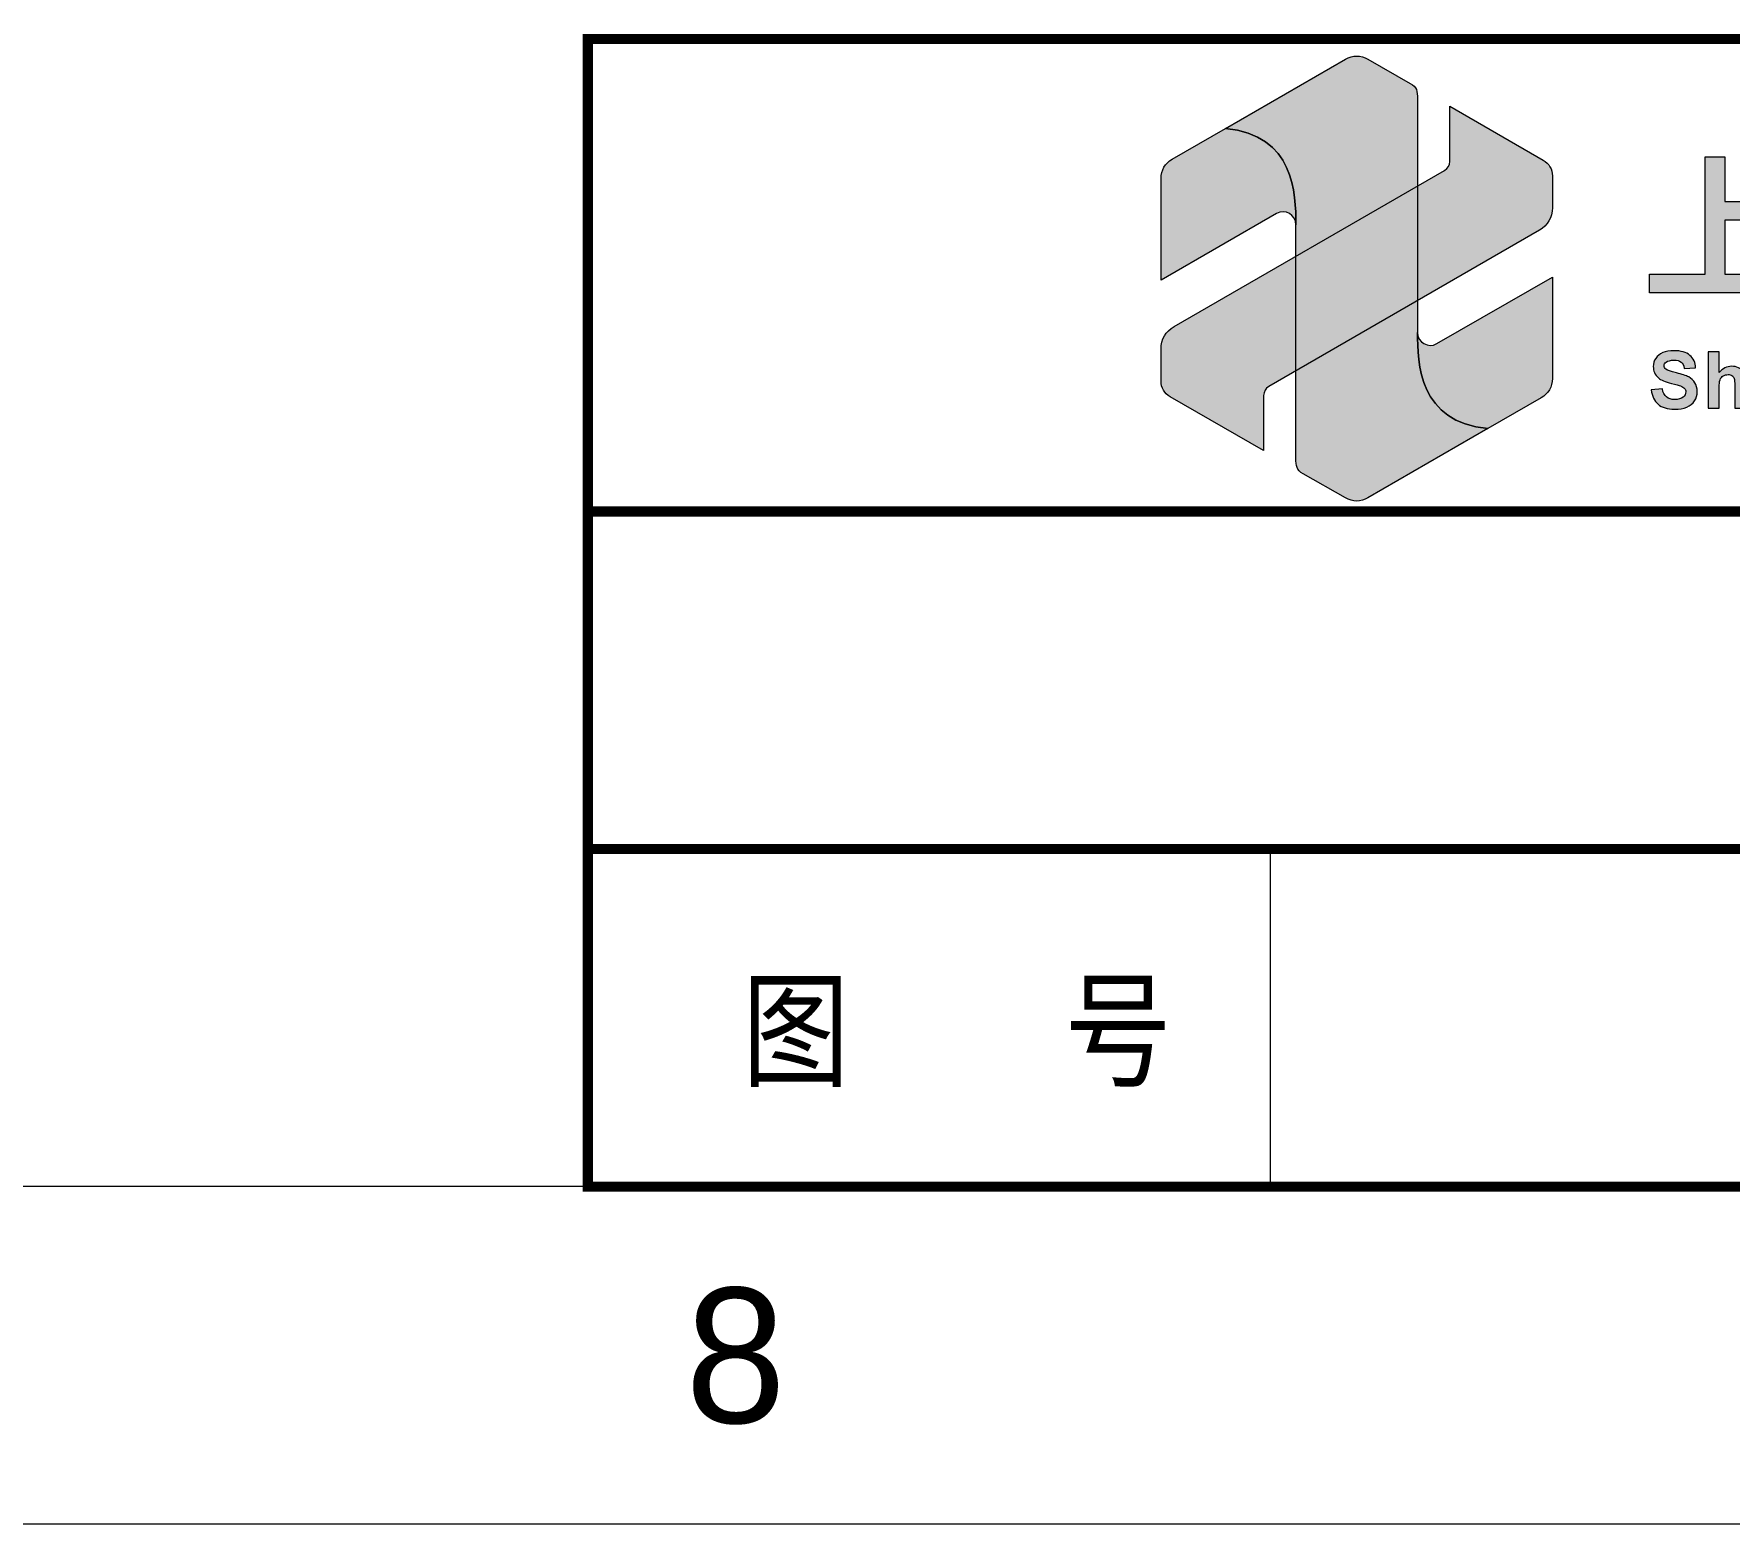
# Model space of a CAD drawing. Extents: x 148 to 221443, y -36682 to 6758.
# Drawn here: x 125197 to 126201, y -12439 to -11556 of the extents above; entities that cross this region are included whole.
import ezdxf
from ezdxf.enums import TextEntityAlignment as Align

# ---------------------------------------------------------------- set-up
doc = ezdxf.new("R2010")
doc.units = 0
doc.header["$LTSCALE"] = 10
doc.header["$MEASUREMENT"] = 0
doc.layers.add('2（细实线）', color=3, linetype='Continuous', lineweight=20)
doc.layers.add('图框层', color=7, linetype='Continuous', lineweight=15)
doc.layers.add('图层 1', color=7, linetype='Continuous')
doc.styles.add('HZ', font='ROMS.SHX', dxfattribs={"width": 0.75, "bigfont": 'GBCBIG.SHX'})
doc.styles.add('tkhz2', font='')
doc.styles.get('tkhz2').set_extended_font_data('SimSun')

# ---------------------------------------------------------------- blocks, each defined once
blk = doc.blocks.new('block 3')
at = {"layer": '图层 1', "true_color": 0x0f208a}
h = blk.add_hatch(color=166, dxfattribs=at)
edge = h.paths.add_edge_path()
edge.add_spline(control_points=[(73.493, -141.42), (73.493, -141.42), (69.748, -143.582), (69.748, -143.582), (71.899, -143.781), (71.944, -145.62), (71.944, -146.584), (71.944, -146.584), (71.944, -153.861), (71.944, -153.861), (71.944, -154.116), (71.964, -154.233), (72.171, -154.351), (72.171, -154.351), (73.493, -155.106), (73.493, -155.106), (73.714, -155.233), (73.967, -155.234), (74.187, -155.106), (74.187, -155.106), (77.933, -152.944), (77.933, -152.944), (75.782, -152.745), (75.736, -150.907), (75.736, -149.942), (75.736, -149.942), (75.736, -142.665), (75.736, -142.665), (75.736, -142.41), (75.716, -142.293), (75.509, -142.175), (75.509, -142.175), (74.187, -141.42), (74.187, -141.42), (73.966, -141.294), (73.714, -141.293), (73.493, -141.42)], knot_values=[0, 0, 0, 0, 1, 1, 1, 2, 2, 2, 3, 3, 3, 4, 4, 4, 5, 5, 5, 6, 6, 6, 7, 7, 7, 8, 8, 8, 9, 9, 9, 10, 10, 10, 11, 11, 11, 12, 12, 12, 12], degree=3, periodic=0)
at = {"layer": '图层 1', "true_color": 0x4cab26}
h = blk.add_hatch(color=74, dxfattribs=at)
edge = h.paths.add_edge_path()
edge.add_spline(control_points=[(79.94, -146.057), (79.94, -146.057), (79.94, -145.06), (79.94, -145.06), (79.94, -144.852), (79.837, -144.673), (79.657, -144.569), (79.657, -144.569), (76.747, -142.889), (76.747, -142.889), (76.747, -142.889), (76.741, -144.609), (76.741, -144.609), (76.74, -144.727), (76.681, -144.828), (76.579, -144.888), (76.579, -144.888), (68.145, -149.76), (68.145, -149.76), (67.888, -149.908), (67.74, -150.163), (67.74, -150.46), (67.74, -150.46), (67.74, -151.457), (67.74, -151.457), (67.74, -151.665), (67.843, -151.844), (68.024, -151.948), (68.024, -151.948), (70.933, -153.628), (70.933, -153.628), (70.933, -153.628), (70.94, -151.91), (70.94, -151.91), (70.94, -151.792), (70.999, -151.69), (71.101, -151.631), (71.101, -151.631), (79.535, -146.758), (79.535, -146.758), (79.793, -146.609), (79.94, -146.354), (79.94, -146.057)], knot_values=[0, 0, 0, 0, 1, 1, 1, 2, 2, 2, 3, 3, 3, 4, 4, 4, 5, 5, 5, 6, 6, 6, 7, 7, 7, 8, 8, 8, 9, 9, 9, 10, 10, 10, 11, 11, 11, 12, 12, 12, 13, 13, 13, 14, 14, 14, 14], degree=3, periodic=0)
at = {"layer": '图层 1', "lineweight": 0}
for points, knots in [([(73.493, -141.42), (73.493, -141.42), (69.748, -143.582), (69.748, -143.582), (71.899, -143.781), (71.944, -145.62), (71.944, -146.584), (71.944, -146.584), (71.944, -153.861), (71.944, -153.861), (71.944, -154.116), (71.964, -154.233), (72.171, -154.351), (72.171, -154.351), (73.493, -155.106), (73.493, -155.106), (73.714, -155.233), (73.967, -155.234), (74.187, -155.106), (74.187, -155.106), (77.933, -152.944), (77.933, -152.944), (75.782, -152.745), (75.736, -150.907), (75.736, -149.942), (75.736, -149.942), (75.736, -142.665), (75.736, -142.665), (75.736, -142.41), (75.716, -142.293), (75.509, -142.175), (75.509, -142.175), (74.187, -141.42), (74.187, -141.42), (73.966, -141.294), (73.714, -141.293), (73.493, -141.42)], [0, 0, 0, 0, 1, 1, 1, 2, 2, 2, 3, 3, 3, 4, 4, 4, 5, 5, 5, 6, 6, 6, 7, 7, 7, 8, 8, 8, 9, 9, 9, 10, 10, 10, 11, 11, 11, 12, 12, 12, 12]), ([(79.94, -146.057), (79.94, -146.057), (79.94, -145.06), (79.94, -145.06), (79.94, -144.852), (79.837, -144.673), (79.657, -144.569), (79.657, -144.569), (76.747, -142.889), (76.747, -142.889), (76.747, -142.889), (76.741, -144.609), (76.741, -144.609), (76.74, -144.727), (76.681, -144.828), (76.579, -144.888), (76.579, -144.888), (68.145, -149.76), (68.145, -149.76), (67.888, -149.908), (67.74, -150.163), (67.74, -150.46), (67.74, -150.46), (67.74, -151.457), (67.74, -151.457), (67.74, -151.665), (67.843, -151.844), (68.024, -151.948), (68.024, -151.948), (70.933, -153.628), (70.933, -153.628), (70.933, -153.628), (70.94, -151.91), (70.94, -151.91), (70.94, -151.792), (70.999, -151.69), (71.101, -151.631), (71.101, -151.631), (79.535, -146.758), (79.535, -146.758), (79.793, -146.609), (79.94, -146.354), (79.94, -146.057)], [0, 0, 0, 0, 1, 1, 1, 2, 2, 2, 3, 3, 3, 4, 4, 4, 5, 5, 5, 6, 6, 6, 7, 7, 7, 8, 8, 8, 9, 9, 9, 10, 10, 10, 11, 11, 11, 12, 12, 12, 13, 13, 13, 14, 14, 14, 14]), ([(69.748, -143.582), (69.748, -143.582), (68.087, -144.541), (68.087, -144.541), (67.867, -144.668), (67.741, -144.887), (67.741, -145.142), (67.741, -145.142), (67.741, -148.31), (67.741, -148.31), (67.741, -148.31), (71.337, -146.234), (71.337, -146.234), (71.608, -146.077), (71.944, -146.272), (71.944, -146.584), (71.944, -145.62), (71.899, -143.781), (69.748, -143.582)], [0, 0, 0, 0, 1, 1, 1, 2, 2, 2, 3, 3, 3, 4, 4, 4, 5, 5, 5, 6, 6, 6, 6]), ([(77.933, -152.944), (77.933, -152.944), (79.593, -151.985), (79.593, -151.985), (79.813, -151.858), (79.94, -151.639), (79.94, -151.384), (79.94, -151.384), (79.94, -148.216), (79.94, -148.216), (79.94, -148.216), (76.343, -150.293), (76.343, -150.293), (76.073, -150.449), (75.736, -150.254), (75.736, -149.942), (75.736, -150.907), (75.782, -152.745), (77.933, -152.944)], [0, 0, 0, 0, 1, 1, 1, 2, 2, 2, 3, 3, 3, 4, 4, 4, 5, 5, 5, 6, 6, 6, 6])]:
    blk.add_open_spline(points, degree=3, knots=knots, dxfattribs=at)
blk = doc.blocks.new('block 5')
at = {"layer": '图层 1', "true_color": 0x0f208a}
h = blk.add_hatch(color=166, dxfattribs=at)
h.dxf.hatch_style = 2
h.paths.add_polyline_path([(87.354, -148.123), (87.354, -148.705), (82.97, -148.705), (82.97, -148.123), (84.701, -148.123), (84.701, -144.471), (85.322, -144.471), (85.322, -145.863), (87.039, -145.863), (87.039, -146.445), (85.322, -146.445), (85.322, -148.123)])
at = {"layer": '图层 1', "lineweight": 0}
blk.add_lwpolyline([(87.354, -148.123), (87.354, -148.705), (82.97, -148.705), (82.97, -148.123), (84.701, -148.123), (84.701, -144.471), (85.322, -144.471), (85.322, -145.863), (87.039, -145.863), (87.039, -146.445), (85.322, -146.445), (85.322, -148.123), (87.354, -148.123)], dxfattribs=at)
blk = doc.blocks.new('block 6')
at = {"layer": '图层 1', "true_color": 0x0f208a}
h = blk.add_hatch(color=166, dxfattribs=at)
h.dxf.hatch_style = 2
edge = h.paths.add_edge_path()
edge.add_spline(control_points=[(83.022, -151.732), (83.022, -151.732), (83.369, -151.699), (83.369, -151.699), (83.389, -151.815), (83.432, -151.9), (83.496, -151.955), (83.559, -152.009), (83.645, -152.037), (83.754, -152.037), (83.868, -152.037), (83.955, -152.012), (84.013, -151.964), (84.071, -151.915), (84.1, -151.858), (84.1, -151.794), (84.1, -151.752), (84.088, -151.716), (84.063, -151.687), (84.039, -151.658), (83.996, -151.632), (83.935, -151.611), (83.893, -151.597), (83.798, -151.571), (83.65, -151.534), (83.459, -151.486), (83.325, -151.428), (83.248, -151.36), (83.14, -151.262), (83.086, -151.144), (83.086, -151.005), (83.086, -150.915), (83.111, -150.831), (83.162, -150.753), (83.213, -150.675), (83.287, -150.615), (83.383, -150.574), (83.478, -150.533), (83.594, -150.513), (83.729, -150.513), (83.951, -150.513), (84.117, -150.561), (84.229, -150.658), (84.341, -150.755), (84.4, -150.885), (84.405, -151.047), (84.405, -151.047), (84.049, -151.063), (84.049, -151.063), (84.034, -150.972), (84.001, -150.907), (83.951, -150.867), (83.901, -150.827), (83.826, -150.808), (83.726, -150.808), (83.622, -150.808), (83.541, -150.829), (83.483, -150.871), (83.445, -150.899), (83.426, -150.935), (83.426, -150.981), (83.426, -151.022), (83.444, -151.058), (83.479, -151.087), (83.524, -151.125), (83.633, -151.165), (83.806, -151.206), (83.98, -151.247), (84.108, -151.289), (84.191, -151.332), (84.274, -151.376), (84.339, -151.436), (84.386, -151.512), (84.432, -151.587), (84.456, -151.681), (84.456, -151.792), (84.456, -151.894), (84.428, -151.988), (84.372, -152.076), (84.315, -152.164), (84.236, -152.23), (84.134, -152.273), (84.031, -152.316), (83.903, -152.337), (83.75, -152.337), (83.527, -152.337), (83.356, -152.286), (83.236, -152.183), (83.117, -152.08), (83.046, -151.929), (83.022, -151.732)], knot_values=[0, 0, 0, 0, 1, 1, 1, 2, 2, 2, 3, 3, 3, 4, 4, 4, 5, 5, 5, 6, 6, 6, 7, 7, 7, 8, 8, 8, 9, 9, 9, 10, 10, 10, 11, 11, 11, 12, 12, 12, 13, 13, 13, 14, 14, 14, 15, 15, 15, 16, 16, 16, 17, 17, 17, 18, 18, 18, 19, 19, 19, 20, 20, 20, 21, 21, 21, 22, 22, 22, 23, 23, 23, 24, 24, 24, 25, 25, 25, 26, 26, 26, 27, 27, 27, 28, 28, 28, 29, 29, 29, 30, 30, 30, 30], degree=3, periodic=0)
h = blk.add_hatch(color=166, dxfattribs=at)
h.dxf.hatch_style = 2
edge = h.paths.add_edge_path()
edge.add_spline(control_points=[(85.139, -150.543), (85.139, -150.543), (85.139, -151.191), (85.139, -151.191), (85.248, -151.064), (85.378, -151), (85.53, -151), (85.608, -151), (85.678, -151.014), (85.74, -151.043), (85.803, -151.072), (85.85, -151.109), (85.882, -151.154), (85.913, -151.199), (85.935, -151.249), (85.947, -151.303), (85.958, -151.358), (85.964, -151.442), (85.964, -151.557), (85.964, -151.557), (85.964, -152.306), (85.964, -152.306), (85.964, -152.306), (85.626, -152.306), (85.626, -152.306), (85.626, -152.306), (85.626, -151.631), (85.626, -151.631), (85.626, -151.497), (85.62, -151.412), (85.607, -151.376), (85.594, -151.34), (85.571, -151.311), (85.539, -151.29), (85.506, -151.269), (85.466, -151.258), (85.417, -151.258), (85.361, -151.258), (85.31, -151.272), (85.266, -151.299), (85.222, -151.327), (85.19, -151.368), (85.169, -151.423), (85.149, -151.477), (85.139, -151.559), (85.139, -151.666), (85.139, -151.666), (85.139, -152.306), (85.139, -152.306), (85.139, -152.306), (84.801, -152.306), (84.801, -152.306), (84.801, -152.306), (84.801, -150.543), (84.801, -150.543), (84.801, -150.543), (85.139, -150.543), (85.139, -150.543)], knot_values=[0, 0, 0, 0, 1, 1, 1, 2, 2, 2, 3, 3, 3, 4, 4, 4, 5, 5, 5, 6, 6, 6, 7, 7, 7, 8, 8, 8, 9, 9, 9, 10, 10, 10, 11, 11, 11, 12, 12, 12, 13, 13, 13, 14, 14, 14, 15, 15, 15, 16, 16, 16, 17, 17, 17, 18, 18, 18, 19, 19, 19, 19], degree=3, periodic=0)
at = {"layer": '图层 1', "lineweight": 0}
for points, knots in [([(83.022, -151.732), (83.022, -151.732), (83.369, -151.699), (83.369, -151.699), (83.389, -151.815), (83.432, -151.9), (83.496, -151.955), (83.559, -152.009), (83.645, -152.037), (83.754, -152.037), (83.868, -152.037), (83.955, -152.012), (84.013, -151.964), (84.071, -151.915), (84.1, -151.858), (84.1, -151.794), (84.1, -151.752), (84.088, -151.716), (84.063, -151.687), (84.039, -151.658), (83.996, -151.632), (83.935, -151.611), (83.893, -151.597), (83.798, -151.571), (83.65, -151.534), (83.459, -151.486), (83.325, -151.428), (83.248, -151.36), (83.14, -151.262), (83.086, -151.144), (83.086, -151.005), (83.086, -150.915), (83.111, -150.831), (83.162, -150.753), (83.213, -150.675), (83.287, -150.615), (83.383, -150.574), (83.478, -150.533), (83.594, -150.513), (83.729, -150.513), (83.951, -150.513), (84.117, -150.561), (84.229, -150.658), (84.341, -150.755), (84.4, -150.885), (84.405, -151.047), (84.405, -151.047), (84.049, -151.063), (84.049, -151.063), (84.034, -150.972), (84.001, -150.907), (83.951, -150.867), (83.901, -150.827), (83.826, -150.808), (83.726, -150.808), (83.622, -150.808), (83.541, -150.829), (83.483, -150.871), (83.445, -150.899), (83.426, -150.935), (83.426, -150.981), (83.426, -151.022), (83.444, -151.058), (83.479, -151.087), (83.524, -151.125), (83.633, -151.165), (83.806, -151.206), (83.98, -151.247), (84.108, -151.289), (84.191, -151.332), (84.274, -151.376), (84.339, -151.436), (84.386, -151.512), (84.432, -151.587), (84.456, -151.681), (84.456, -151.792), (84.456, -151.894), (84.428, -151.988), (84.372, -152.076), (84.315, -152.164), (84.236, -152.23), (84.134, -152.273), (84.031, -152.316), (83.903, -152.337), (83.75, -152.337), (83.527, -152.337), (83.356, -152.286), (83.236, -152.183), (83.117, -152.08), (83.046, -151.929), (83.022, -151.732)], [0, 0, 0, 0, 1, 1, 1, 2, 2, 2, 3, 3, 3, 4, 4, 4, 5, 5, 5, 6, 6, 6, 7, 7, 7, 8, 8, 8, 9, 9, 9, 10, 10, 10, 11, 11, 11, 12, 12, 12, 13, 13, 13, 14, 14, 14, 15, 15, 15, 16, 16, 16, 17, 17, 17, 18, 18, 18, 19, 19, 19, 20, 20, 20, 21, 21, 21, 22, 22, 22, 23, 23, 23, 24, 24, 24, 25, 25, 25, 26, 26, 26, 27, 27, 27, 28, 28, 28, 29, 29, 29, 30, 30, 30, 30]), ([(85.139, -150.543), (85.139, -150.543), (85.139, -151.191), (85.139, -151.191), (85.248, -151.064), (85.378, -151), (85.53, -151), (85.608, -151), (85.678, -151.014), (85.74, -151.043), (85.803, -151.072), (85.85, -151.109), (85.882, -151.154), (85.913, -151.199), (85.935, -151.249), (85.947, -151.303), (85.958, -151.358), (85.964, -151.442), (85.964, -151.557), (85.964, -151.557), (85.964, -152.306), (85.964, -152.306), (85.964, -152.306), (85.626, -152.306), (85.626, -152.306), (85.626, -152.306), (85.626, -151.631), (85.626, -151.631), (85.626, -151.497), (85.62, -151.412), (85.607, -151.376), (85.594, -151.34), (85.571, -151.311), (85.539, -151.29), (85.506, -151.269), (85.466, -151.258), (85.417, -151.258), (85.361, -151.258), (85.31, -151.272), (85.266, -151.299), (85.222, -151.327), (85.19, -151.368), (85.169, -151.423), (85.149, -151.477), (85.139, -151.559), (85.139, -151.666), (85.139, -151.666), (85.139, -152.306), (85.139, -152.306), (85.139, -152.306), (84.801, -152.306), (84.801, -152.306), (84.801, -152.306), (84.801, -150.543), (84.801, -150.543), (84.801, -150.543), (85.139, -150.543), (85.139, -150.543)], [0, 0, 0, 0, 1, 1, 1, 2, 2, 2, 3, 3, 3, 4, 4, 4, 5, 5, 5, 6, 6, 6, 7, 7, 7, 8, 8, 8, 9, 9, 9, 10, 10, 10, 11, 11, 11, 12, 12, 12, 13, 13, 13, 14, 14, 14, 15, 15, 15, 16, 16, 16, 17, 17, 17, 18, 18, 18, 19, 19, 19, 19])]:
    blk.add_open_spline(points, degree=3, knots=knots, dxfattribs=at)
blk = doc.blocks.new('block 4')
at = {"layer": '图层 1'}
for name in ['block 5', 'block 6']:
    blk.add_blockref(name, (0, 0), dxfattribs=at)
blk = doc.blocks.new('block 2')
at = {"layer": '图层 1'}
for name in ['block 3', 'block 4']:
    blk.add_blockref(name, (0, 0), dxfattribs=at)
blk = doc.blocks.new('1.25A2')
at = {"layer": '图框层', "ltscale": 10}
for p, q in [((15302.984, 8873.886), (14595.484, 8873.886)), ((15312.984, 8863.886), (14570.484, 8863.886))]:
    blk.add_line(p, q, dxfattribs=at)
at = {"style": 'HZ'}
blk.add_text('8', height=4, dxfattribs=at).set_placement((15127.359, 8868.886), align=Align.MIDDLE)

msp = doc.modelspace()

# ---------------------------------------------------------------- hatches: boundary and pattern name
at = {"layer": '图框层'}
h = msp.add_hatch(color=256, dxfattribs=at)
h.dxf.hatch_style = 1
h.set_gradient(color1=(1, 64, 152), color2=(0, 162, 234))
edge = h.paths.add_edge_path()
edge.add_spline(control_points=[(125941.7707, -11644.3933), (125941.3863, -11642.8893), (125940.9412, -11641.3904), (125940.4259, -11639.9083)], knot_values=[1.562497188, 1.562497188, 1.562497188, 1.562497188, 1.624993793, 1.624993793, 1.624993793, 1.624993793], degree=3, periodic=0)
edge.add_spline(control_points=[(125940.4259, -11639.9083), (125939.9105, -11638.4261), (125939.3249, -11636.9607), (125938.6595, -11635.5238)], knot_values=[1.499999866, 1.499999866, 1.499999866, 1.499999866, 1.562497188, 1.562497188, 1.562497188, 1.562497188], degree=3, periodic=0)
edge.add_spline(control_points=[(125938.6595, -11635.5238), (125938.3267, -11634.8052), (125937.974, -11634.0938), (125937.6001, -11633.3909)], knot_values=[1.468747656, 1.468747656, 1.468747656, 1.468747656, 1.499999866, 1.499999866, 1.499999866, 1.499999866], degree=3, periodic=0)
edge.add_spline(control_points=[(125937.6001, -11633.3909), (125937.2263, -11632.688), (125936.8313, -11631.9936), (125936.4139, -11631.3093)], knot_values=[1.437495658, 1.437495658, 1.437495658, 1.437495658, 1.468747656, 1.468747656, 1.468747656, 1.468747656], degree=3, periodic=0)
edge.add_spline(control_points=[(125936.4139, -11631.3093), (125935.9966, -11630.6251), (125935.5569, -11629.951), (125935.0938, -11629.2883)], knot_values=[5.562504337, 5.562504337, 5.562504337, 5.562504337, 5.593752031, 5.593752031, 5.593752031, 5.593752031], degree=3, periodic=0)
edge.add_spline(control_points=[(125936.4139, -11631.3093), (125935.9966, -11630.6251), (125935.5569, -11629.951), (125935.0938, -11629.2883)], knot_values=[1.406247969, 1.406247969, 1.406247969, 1.406247969, 1.437495658, 1.437495658, 1.437495658, 1.437495658], degree=3, periodic=0)
edge.add_spline(control_points=[(125935.0938, -11629.2883), (125934.1673, -11627.9628), (125933.1468, -11626.6832), (125932.0225, -11625.4612)], knot_values=[1.343748281, 1.343748281, 1.343748281, 1.343748281, 1.406247969, 1.406247969, 1.406247969, 1.406247969], degree=3, periodic=0)
edge.add_spline(control_points=[(125932.0225, -11625.4612), (125931.4603, -11624.8502), (125930.8722, -11624.2536), (125930.257, -11623.6728)], knot_values=[1.312497028, 1.312497028, 1.312497028, 1.312497028, 1.343748281, 1.343748281, 1.343748281, 1.343748281], degree=3, periodic=0)
edge.add_spline(control_points=[(125930.257, -11623.6728), (125929.6418, -11623.0921), (125928.9995, -11622.5272), (125928.3289, -11621.9797)], knot_values=[1.281248594, 1.281248594, 1.281248594, 1.281248594, 1.312497028, 1.312497028, 1.312497028, 1.312497028], degree=3, periodic=0)
edge.add_spline(control_points=[(125928.3289, -11621.9797), (125927.6582, -11621.4321), (125926.9592, -11620.9018), (125926.2307, -11620.3903)], knot_values=[1.249997547, 1.249997547, 1.249997547, 1.249997547, 1.281248594, 1.281248594, 1.281248594, 1.281248594], degree=3, periodic=0)
edge.add_spline(control_points=[(125926.2307, -11620.3903), (125925.5023, -11619.8788), (125924.7443, -11619.3861), (125923.9557, -11618.9137)], knot_values=[1.218748907, 1.218748907, 1.218748907, 1.218748907, 1.249997547, 1.249997547, 1.249997547, 1.249997547], degree=3, periodic=0)
edge.add_spline(control_points=[(125923.9557, -11618.9137), (125923.167, -11618.4412), (125922.3476, -11617.9889), (125921.4962, -11617.5583)], knot_values=[1.187498142, 1.187498142, 1.187498142, 1.187498142, 1.218748907, 1.218748907, 1.218748907, 1.218748907], degree=3, periodic=0)
edge.add_spline(control_points=[(125921.4962, -11617.5583), (125920.645, -11617.1278), (125919.7618, -11616.7189), (125918.8455, -11616.3332)], knot_values=[1.156249219, 1.156249219, 1.156249219, 1.156249219, 1.187498142, 1.187498142, 1.187498142, 1.187498142], degree=3, periodic=0)
edge.add_spline(control_points=[(125918.8455, -11616.3332), (125917.9292, -11615.9475), (125916.9798, -11615.5849), (125915.9961, -11615.2469)], knot_values=[1.124998834, 1.124998834, 1.124998834, 1.124998834, 1.156249219, 1.156249219, 1.156249219, 1.156249219], degree=3, periodic=0)
edge.add_spline(control_points=[(125915.9961, -11615.2469), (125915.0125, -11614.9089), (125913.9945, -11614.5955), (125912.9411, -11614.3082)], knot_values=[1.093749533, 1.093749533, 1.093749533, 1.093749533, 1.124998834, 1.124998834, 1.124998834, 1.124998834], degree=3, periodic=0)
edge.add_spline(control_points=[(125912.9411, -11614.3082), (125911.8876, -11614.0209), (125910.7987, -11613.7596), (125909.673, -11613.5259)], knot_values=[1.062499378, 1.062499378, 1.062499378, 1.062499378, 1.093749533, 1.093749533, 1.093749533, 1.093749533], degree=3, periodic=0)
edge.add_spline(control_points=[(125909.673, -11613.5259), (125908.5474, -11613.2922), (125907.3851, -11613.0859), (125906.185, -11612.9087)], knot_values=[1.031249848, 1.031249848, 1.031249848, 1.031249848, 1.062499378, 1.062499378, 1.062499378, 1.062499378], degree=3, periodic=0)
edge.add_spline(control_points=[(125906.185, -11612.9087), (125904.9848, -11612.7315), (125903.7467, -11612.5832), (125902.4696, -11612.4654), (125902.4696, -11612.4654), (125902.4696, -11612.4654), (125902.4696, -11612.4654)], knot_values=[0.999997213, 0.999997213, 0.999997213, 0.999997213, 1.031247061, 1.031247061, 1.031247061, 1.031249848, 1.031249848, 1.031249848, 1.031249848], degree=3, periodic=0)
edge.add_spline(control_points=[(125906.185, -11612.9087), (125904.9848, -11612.7315), (125903.7467, -11612.5832), (125902.4696, -11612.4654)], knot_values=[5.968750152, 5.968750152, 5.968750152, 5.968750152, 6, 6, 6, 6], degree=3, periodic=0)
edge.add_spline(control_points=[(125902.4696, -11612.4654), (125902.4696, -11612.4654), (125870.926, -11630.6788), (125870.926, -11630.6788)], knot_values=[0, 0, 0, 0, 1, 1, 1, 1], degree=3, periodic=0)
edge.add_spline(control_points=[(125870.926, -11630.6788), (125866.7335, -11633.1007), (125864.3345, -11637.2572), (125864.3345, -11642.0977), (125864.3345, -11642.0977), (125864.3345, -11657.1462), (125864.3345, -11672.1947)], knot_values=[1, 1, 1, 1, 2, 2, 2, 2.5, 2.5, 2.5, 2.5], degree=3, periodic=0)
edge.add_spline(control_points=[(125864.3345, -11672.1947), (125864.3345, -11687.2433), (125864.3345, -11702.2918), (125864.3345, -11702.2918), (125864.3345, -11702.2918), (125932.6649, -11662.841), (125932.6649, -11662.841)], knot_values=[2.5, 2.5, 2.5, 2.5, 3, 3, 3, 4, 4, 4, 4], degree=3, periodic=0)
edge.add_spline(control_points=[(125932.6649, -11662.841), (125937.8065, -11659.8692), (125944.1983, -11663.561), (125944.1983, -11669.4979)], knot_values=[4, 4, 4, 4, 5, 5, 5, 5], degree=3, periodic=0)
edge.add_spline(control_points=[(125944.1983, -11688.1382), (125944.1983, -11676.839), (125944.1983, -11669.4979), (125944.1983, -11669.4979), (125944.1983, -11667.2073), (125944.1849, -11664.657), (125944.0815, -11661.9405)], knot_values=[1.874995625, 1.874995625, 1.874995625, 1.874995625, 2.10541277, 2.10541277, 2.10541277, 2.230417145, 2.230417145, 2.230417145, 2.230417145], degree=3, periodic=0)
edge.add_spline(control_points=[(125944.0815, -11661.9405), (125944.1849, -11664.657), (125944.1983, -11667.2073), (125944.1983, -11669.4979)], knot_values=[5, 5, 5, 5, 5.125004375, 5.125004375, 5.125004375, 5.125004375], degree=3, periodic=0)
edge.add_spline(control_points=[(125944.1983, -11688.1382), (125944.1983, -11676.839), (125944.1983, -11669.4979), (125944.1983, -11669.4979), (125944.1983, -11667.2073), (125944.1849, -11664.657), (125944.0815, -11661.9405)], knot_values=[1.874995625, 1.874995625, 1.874995625, 1.874995625, 2.10541277, 2.10541277, 2.10541277, 2.230417145, 2.230417145, 2.230417145, 2.230417145], degree=3, periodic=0)
edge.add_spline(control_points=[(125944.1983, -11669.4979), (125944.1983, -11667.2073), (125944.1849, -11664.657), (125944.0815, -11661.9405)], knot_values=[5, 5, 5, 5, 5.125004375, 5.125004375, 5.125004375, 5.125004375], degree=3, periodic=0)
edge.add_spline(control_points=[(125944.0815, -11661.9405), (125943.9782, -11659.2242), (125943.7849, -11656.3416), (125943.4253, -11653.3861)], knot_values=[1.74999987, 1.74999987, 1.74999987, 1.74999987, 1.874995625, 1.874995625, 1.874995625, 1.874995625], degree=3, periodic=0)
edge.add_spline(control_points=[(125943.4253, -11653.3861), (125943.2455, -11651.9082), (125943.024, -11650.4121), (125942.7515, -11648.9094)], knot_values=[1.687496563, 1.687496563, 1.687496563, 1.687496563, 1.74999987, 1.74999987, 1.74999987, 1.74999987], degree=3, periodic=0)
edge.add_spline(control_points=[(125942.7515, -11648.9094), (125942.4789, -11647.4067), (125942.1552, -11645.8975), (125941.7707, -11644.3933)], knot_values=[1.624993793, 1.624993793, 1.624993793, 1.624993793, 1.687496563, 1.687496563, 1.687496563, 1.687496563], degree=3, periodic=0)
h = msp.add_hatch(color=256, dxfattribs=at)
h.dxf.hatch_style = 1
h.set_gradient(color1=(0, 162, 234), color2=(1, 64, 152))
edge = h.paths.add_edge_path()
edge.add_spline(control_points=[(126089.5256, -11772.1211), (126093.7181, -11769.6992), (126096.1171, -11765.5492), (126096.1171, -11760.7054), (126096.1171, -11760.7054), (126096.1171, -11745.6569), (126096.1171, -11730.6084)], knot_values=[1, 1, 1, 1, 2, 2, 2, 2.5, 2.5, 2.5, 2.5], degree=3, periodic=0)
edge.add_spline(control_points=[(126096.1171, -11730.6084), (126096.1171, -11715.5599), (126096.1171, -11700.5114), (126096.1171, -11700.5114), (126096.1171, -11700.5114), (126027.7867, -11739.9622), (126027.7867, -11739.9622)], knot_values=[2.5, 2.5, 2.5, 2.5, 3, 3, 3, 4, 4, 4, 4], degree=3, periodic=0)
edge.add_spline(control_points=[(126027.7867, -11739.9622), (126022.6451, -11742.9274), (126016.2565, -11739.2356), (126016.2565, -11733.3052)], knot_values=[4, 4, 4, 4, 5, 5, 5, 5], degree=3, periodic=0)
edge.add_spline(control_points=[(126016.2565, -11714.5083), (126016.2565, -11725.8962), (126016.2565, -11733.3052), (126016.2565, -11733.3052), (126016.2565, -11735.5955), (126016.2699, -11738.1453), (126016.3732, -11740.8614)], knot_values=[7.874995624, 7.874995624, 7.874995624, 7.874995624, 8.106476132, 8.106476132, 8.106476132, 8.231480507, 8.231480507, 8.231480507, 8.231480507], degree=3, periodic=0)
edge.add_spline(control_points=[(126016.3732, -11740.8614), (126016.2699, -11738.1453), (126016.2565, -11735.5955), (126016.2565, -11733.3052)], knot_values=[5, 5, 5, 5, 5.125004376, 5.125004376, 5.125004376, 5.125004376], degree=3, periodic=0)
edge.add_spline(control_points=[(126016.2565, -11714.5083), (126016.2565, -11725.8962), (126016.2565, -11733.3052), (126016.2565, -11733.3052), (126016.2565, -11735.5955), (126016.2699, -11738.1453), (126016.3732, -11740.8614)], knot_values=[7.874995624, 7.874995624, 7.874995624, 7.874995624, 8.106476132, 8.106476132, 8.106476132, 8.231480507, 8.231480507, 8.231480507, 8.231480507], degree=3, periodic=0)
edge.add_spline(control_points=[(126016.2565, -11733.3052), (126016.2565, -11735.5955), (126016.2699, -11738.1453), (126016.3732, -11740.8614)], knot_values=[5, 5, 5, 5, 5.125004376, 5.125004376, 5.125004376, 5.125004376], degree=3, periodic=0)
edge.add_spline(control_points=[(126016.3732, -11740.8614), (126016.4764, -11743.5774), (126016.6696, -11746.4595), (126017.029, -11749.4147)], knot_values=[7.749999973, 7.749999973, 7.749999973, 7.749999973, 7.874995624, 7.874995624, 7.874995624, 7.874995624], degree=3, periodic=0)
edge.add_spline(control_points=[(126017.029, -11749.4147), (126017.2088, -11750.8923), (126017.4301, -11752.3883), (126017.7026, -11753.8908)], knot_values=[7.687496562, 7.687496562, 7.687496562, 7.687496562, 7.749999973, 7.749999973, 7.749999973, 7.749999973], degree=3, periodic=0)
edge.add_spline(control_points=[(126017.7026, -11753.8908), (126017.9751, -11755.3933), (126018.2987, -11756.9023), (126018.6831, -11758.4063)], knot_values=[7.624993765, 7.624993765, 7.624993765, 7.624993765, 7.687496562, 7.687496562, 7.687496562, 7.687496562], degree=3, periodic=0)
edge.add_spline(control_points=[(126018.6831, -11758.4063), (126019.0674, -11759.9101), (126019.5124, -11761.4088), (126020.0276, -11762.8908)], knot_values=[7.562497187, 7.562497187, 7.562497187, 7.562497187, 7.624993765, 7.624993765, 7.624993765, 7.624993765], degree=3, periodic=0)
edge.add_spline(control_points=[(126020.0276, -11762.8908), (126020.8005, -11765.1139), (126021.7315, -11767.2993), (126022.8529, -11769.4076)], knot_values=[7.468747656, 7.468747656, 7.468747656, 7.468747656, 7.562497187, 7.562497187, 7.562497187, 7.562497187], degree=3, periodic=0)
edge.add_spline(control_points=[(126022.8529, -11769.4076), (126023.2267, -11770.1104), (126023.6217, -11770.8046), (126024.039, -11771.4889)], knot_values=[7.437495653, 7.437495653, 7.437495653, 7.437495653, 7.468747656, 7.468747656, 7.468747656, 7.468747656], degree=3, periodic=0)
edge.add_spline(control_points=[(126024.039, -11771.4889), (126024.4562, -11772.173), (126024.8958, -11772.8471), (126025.359, -11773.5097)], knot_values=[7.406247969, 7.406247969, 7.406247969, 7.406247969, 7.437495653, 7.437495653, 7.437495653, 7.437495653], degree=3, periodic=0)
edge.add_spline(control_points=[(126025.359, -11773.5097), (126025.8222, -11774.1725), (126026.3089, -11774.8237), (126026.8204, -11775.462)], knot_values=[7.374996262, 7.374996262, 7.374996262, 7.374996262, 7.406247969, 7.406247969, 7.406247969, 7.406247969], degree=3, periodic=0)
edge.add_spline(control_points=[(126026.8204, -11775.462), (126027.3318, -11776.1002), (126027.8679, -11776.7255), (126028.43, -11777.3364)], knot_values=[7.343748281, 7.343748281, 7.343748281, 7.343748281, 7.374996262, 7.374996262, 7.374996262, 7.374996262], degree=3, periodic=0)
edge.add_spline(control_points=[(126028.43, -11777.3364), (126028.9921, -11777.9474), (126029.5802, -11778.544), (126030.1954, -11779.1247)], knot_values=[7.312496882, 7.312496882, 7.312496882, 7.312496882, 7.343748281, 7.343748281, 7.343748281, 7.343748281], degree=3, periodic=0)
edge.add_spline(control_points=[(126030.1954, -11779.1247), (126030.8105, -11779.7053), (126031.4527, -11780.2701), (126032.1233, -11780.8176)], knot_values=[7.281248594, 7.281248594, 7.281248594, 7.281248594, 7.312496882, 7.312496882, 7.312496882, 7.312496882], degree=3, periodic=0)
edge.add_spline(control_points=[(126032.1233, -11780.8176), (126032.7939, -11781.3652), (126033.4929, -11781.8954), (126034.2213, -11782.4069)], knot_values=[7.249997502, 7.249997502, 7.249997502, 7.249997502, 7.281248594, 7.281248594, 7.281248594, 7.281248594], degree=3, periodic=0)
edge.add_spline(control_points=[(126034.2213, -11782.4069), (126034.9497, -11782.9183), (126035.7076, -11783.4109), (126036.4963, -11783.8834)], knot_values=[7.218748906, 7.218748906, 7.218748906, 7.218748906, 7.249997502, 7.249997502, 7.249997502, 7.249997502], degree=3, periodic=0)
edge.add_spline(control_points=[(126036.4963, -11783.8834), (126037.2849, -11784.3558), (126038.1043, -11784.808), (126038.9556, -11785.2386)], knot_values=[7.187498129, 7.187498129, 7.187498129, 7.187498129, 7.218748906, 7.218748906, 7.218748906, 7.218748906], degree=3, periodic=0)
edge.add_spline(control_points=[(126038.9556, -11785.2386), (126039.8069, -11785.6691), (126040.69, -11786.0779), (126041.6062, -11786.4636)], knot_values=[7.156249219, 7.156249219, 7.156249219, 7.156249219, 7.187498129, 7.187498129, 7.187498129, 7.187498129], degree=3, periodic=0)
edge.add_spline(control_points=[(126041.6062, -11786.4636), (126042.5225, -11786.8493), (126043.4719, -11787.2119), (126044.4556, -11787.5499)], knot_values=[7.12499878, 7.12499878, 7.12499878, 7.12499878, 7.156249219, 7.156249219, 7.156249219, 7.156249219], degree=3, periodic=0)
edge.add_spline(control_points=[(126044.4556, -11787.5499), (126045.4392, -11787.8878), (126046.4571, -11788.2012), (126047.5106, -11788.4885)], knot_values=[7.093749533, 7.093749533, 7.093749533, 7.093749533, 7.12499878, 7.12499878, 7.12499878, 7.12499878], degree=3, periodic=0)
edge.add_spline(control_points=[(126047.5106, -11788.4885), (126048.564, -11788.7758), (126049.6529, -11789.037), (126050.7785, -11789.2707)], knot_values=[7.06249963, 7.06249963, 7.06249963, 7.06249963, 7.093749533, 7.093749533, 7.093749533, 7.093749533], degree=3, periodic=0)
edge.add_spline(control_points=[(126050.7785, -11789.2707), (126051.9041, -11789.5045), (126053.0664, -11789.7107), (126054.2666, -11789.8879)], knot_values=[7.031249844, 7.031249844, 7.031249844, 7.031249844, 7.06249963, 7.06249963, 7.06249963, 7.06249963], degree=3, periodic=0)
edge.add_spline(control_points=[(126054.2666, -11789.8879), (126055.4668, -11790.0651), (126056.7048, -11790.2134), (126057.9819, -11790.3312), (126057.9819, -11790.3312), (126057.9819, -11790.3312), (126057.9819, -11790.3312)], knot_values=[6.999999998, 6.999999998, 6.999999998, 6.999999998, 7.031249842, 7.031249842, 7.031249842, 7.031249844, 7.031249844, 7.031249844, 7.031249844], degree=3, periodic=0)
edge.add_spline(control_points=[(126057.9819, -11790.3312), (126057.9819, -11790.3312), (126089.5256, -11772.1211), (126089.5256, -11772.1211)], knot_values=[0, 0, 0, 0, 1, 1, 1, 1], degree=3, periodic=0)

# ---------------------------------------------------------------- linework, layer by layer
msp.add_line((125929.0782, -12239.4276), (125929.0782, -12039.4276), dxfattribs=at)
at = {"layer": '图框层', "const_width": 6}
msp.add_lwpolyline([(125524.8039, -12239.4276), (129124.8039, -12239.4276), (129124.8039, -11559.4276), (125524.8039, -11559.4276)], close=True, dxfattribs=at)
for points in [[(125524.8039, -11839.4276), (129124.8039, -11839.4276)], [(125524.8039, -12039.4276), (129124.8039, -12039.4276)]]:
    msp.add_lwpolyline(points, dxfattribs=at)

# ---------------------------------------------------------------- block references
at = {"layer": '2（细实线）', "xscale": 20, "yscale": 20, "zscale": 20}
msp.add_blockref('1.25A2', (-176934.8666, -189717.1551), dxfattribs=at)
at = {"layer": '图层 1', "xscale": 19, "yscale": 19, "zscale": 19}
msp.add_blockref('block 2', (124577.2637, -8884.4021), dxfattribs=at)

# ---------------------------------------------------------------- texts
at = {"layer": '图框层', "style": 'tkhz2', "width": 0.85}
msp.add_text('图    号', height=55, dxfattribs=at).set_placement((125743.4513, -12174.4043), align=Align.CENTER)

doc.saveas('drawing.dxf')
